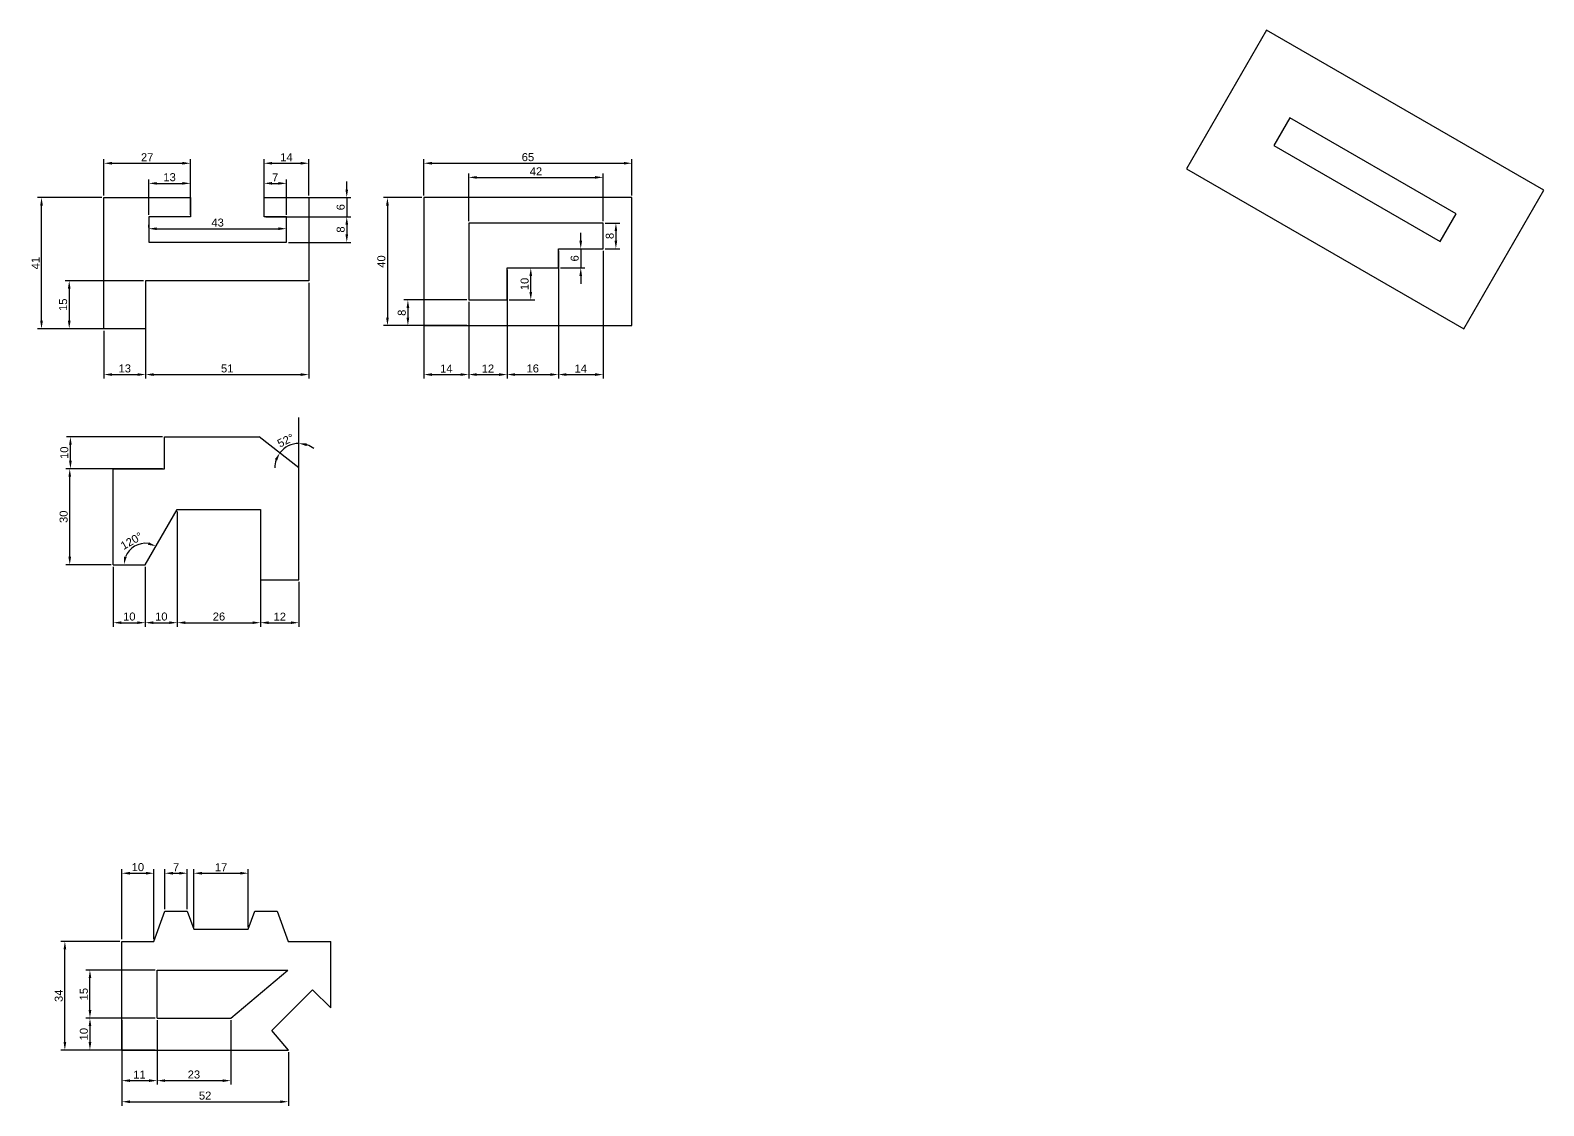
# Model space of a CAD drawing. Header units: millimetres. Extents: x -485 to 1, y -146 to 620.
# Drawn here: x -472 to 0.9, y 284 to 620.1 of the extents above; entities that cross this region are included whole.
import ezdxf

# ---------------------------------------------------------------- set-up
doc = ezdxf.new("R2010")
doc.units = ezdxf.units.MM
doc.styles.get("Standard").update_dxf_attribs({"font": 'arial.ttf'})
doc.dimstyles.new('ISO-25', dxfattribs={"dimtxt": 2.5, "dimasz": 2.5, "dimexe": 1.25, "dimexo": 0.625, "dimtad": 1, "dimtxsty": 'Standard', "dimcen": 2.5, "dimadec": 0, "dimazin": 0, "dimtfac": 1, "dimtmove": 0, "dimatfit": 3, "dimfxl": 1, "dimarcsym": 0})

# ---------------------------------------------------------------- blocks, each defined once
blk = doc.blocks.new('*D6')
at = {"color": 0, "lineweight": -2, "transparency": 16777216}
for p, q in [((-448.93, 568.43), (-448.93, 579.76)), ((-446.43, 578.51), (-424.43, 578.51)), ((-421.93, 568.43), (-421.93, 579.76))]:
    blk.add_line(p, q, dxfattribs=at)
at = {"color": 0, "transparency": 16777216}
for points in [[(-446.43, 578.93), (-446.43, 578.1), (-448.93, 578.51)], [(-424.43, 578.93), (-424.43, 578.1), (-421.93, 578.51)]]:
    blk.add_solid(points, dxfattribs=at)
at = {"layer": 'Defpoints', "color": 0, "transparency": 16777216}
for p in [(-421.93, 578.51), (-448.93, 567.8), (-421.93, 567.8)]:
    blk.add_point(p, dxfattribs=at)
at = {"color": 0, "transparency": 16777216, "insert": (-435.43, 580.39), "char_height": 2.5, "attachment_point": 5}
blk.add_mtext('27', dxfattribs=at)
blk = doc.blocks.new('*D7')
at = {"color": 0, "lineweight": -2, "transparency": 16777216}
for p, q in [((-434.93, 562.43), (-434.93, 573.48)), ((-432.43, 572.23), (-424.43, 572.23)), ((-421.93, 562.43), (-421.93, 573.48))]:
    blk.add_line(p, q, dxfattribs=at)
at = {"color": 0, "transparency": 16777216}
for points in [[(-432.43, 572.65), (-432.43, 571.82), (-434.93, 572.23)], [(-424.43, 572.65), (-424.43, 571.82), (-421.93, 572.23)]]:
    blk.add_solid(points, dxfattribs=at)
at = {"layer": 'Defpoints', "color": 0, "transparency": 16777216}
for p in [(-421.93, 572.23), (-434.93, 561.8), (-421.93, 561.8)]:
    blk.add_point(p, dxfattribs=at)
at = {"color": 0, "transparency": 16777216, "insert": (-428.43, 574.14), "char_height": 2.5, "attachment_point": 5}
blk.add_mtext('13', dxfattribs=at)
blk = doc.blocks.new('*D8')
at = {"color": 0, "lineweight": -2, "transparency": 16777216}
for p, q in [((-434.93, 558.43), (-434.93, 559.31)), ((-432.43, 558.06), (-394.43, 558.06)), ((-391.93, 558.43), (-391.93, 559.31))]:
    blk.add_line(p, q, dxfattribs=at)
at = {"color": 0, "transparency": 16777216}
for points in [[(-432.43, 558.48), (-432.43, 557.64), (-434.93, 558.06)], [(-394.43, 558.48), (-394.43, 557.64), (-391.93, 558.06)]]:
    blk.add_solid(points, dxfattribs=at)
at = {"layer": 'Defpoints', "color": 0, "transparency": 16777216}
for p in [(-391.93, 558.06), (-434.93, 557.8), (-391.93, 557.8)]:
    blk.add_point(p, dxfattribs=at)
at = {"color": 0, "transparency": 16777216, "insert": (-413.43, 559.96), "char_height": 2.5, "attachment_point": 5}
blk.add_mtext('43', dxfattribs=at)
blk = doc.blocks.new('*D9')
at = {"color": 0, "lineweight": -2, "transparency": 16777216}
for p, q in [((-398.93, 562.43), (-398.93, 573.48)), ((-396.43, 572.23), (-394.43, 572.23)), ((-391.93, 562.43), (-391.93, 573.48))]:
    blk.add_line(p, q, dxfattribs=at)
at = {"color": 0, "transparency": 16777216}
for points in [[(-396.43, 572.65), (-396.43, 571.82), (-398.93, 572.23)], [(-394.43, 572.65), (-394.43, 571.82), (-391.93, 572.23)]]:
    blk.add_solid(points, dxfattribs=at)
at = {"layer": 'Defpoints', "color": 0, "transparency": 16777216}
for p in [(-391.93, 572.23), (-398.93, 561.8), (-391.93, 561.8)]:
    blk.add_point(p, dxfattribs=at)
at = {"color": 0, "transparency": 16777216, "insert": (-395.43, 574.11), "char_height": 2.5, "attachment_point": 5}
blk.add_mtext('7', dxfattribs=at)
blk = doc.blocks.new('*D10')
at = {"color": 0, "lineweight": -2, "transparency": 16777216}
for p, q in [((-398.93, 568.43), (-398.93, 579.76)), ((-396.43, 578.51), (-387.43, 578.51)), ((-384.93, 568.43), (-384.93, 579.76))]:
    blk.add_line(p, q, dxfattribs=at)
at = {"color": 0, "transparency": 16777216}
for points in [[(-396.43, 578.93), (-396.43, 578.1), (-398.93, 578.51)], [(-387.43, 578.93), (-387.43, 578.1), (-384.93, 578.51)]]:
    blk.add_solid(points, dxfattribs=at)
at = {"layer": 'Defpoints', "color": 0, "transparency": 16777216}
for p in [(-384.93, 578.51), (-398.93, 567.8), (-384.93, 567.8)]:
    blk.add_point(p, dxfattribs=at)
at = {"color": 0, "transparency": 16777216, "insert": (-391.93, 580.39), "char_height": 2.5, "attachment_point": 5}
blk.add_mtext('14', dxfattribs=at)
blk = doc.blocks.new('*D11')
at = {"color": 0, "lineweight": -2, "transparency": 16777216}
for p, q in [((-373.08, 570.3), (-373.08, 572.8)), ((-398.31, 567.8), (-371.83, 567.8)), ((-373.08, 567.8), (-373.08, 561.8)), ((-398.31, 561.8), (-371.83, 561.8)), ((-373.08, 559.3), (-373.08, 556.8))]:
    blk.add_line(p, q, dxfattribs=at)
at = {"color": 0, "transparency": 16777216}
for points in [[(-373.49, 570.3), (-372.66, 570.3), (-373.08, 567.8)], [(-373.49, 559.3), (-372.66, 559.3), (-373.08, 561.8)]]:
    blk.add_solid(points, dxfattribs=at)
at = {"layer": 'Defpoints', "color": 0, "transparency": 16777216}
for p in [(-398.93, 567.8), (-398.93, 561.8), (-373.08, 561.8)]:
    blk.add_point(p, dxfattribs=at)
at = {"color": 0, "transparency": 16777216, "insert": (-374.98, 564.8), "char_height": 2.5, "attachment_point": 5, "rotation": 90}
blk.add_mtext('6', dxfattribs=at)
blk = doc.blocks.new('*D12')
at = {"color": 0, "lineweight": -2, "transparency": 16777216}
for p, q in [((-391.31, 561.8), (-371.83, 561.8)), ((-373.08, 559.3), (-373.08, 556.3)), ((-391.31, 553.8), (-371.83, 553.8))]:
    blk.add_line(p, q, dxfattribs=at)
at = {"color": 0, "transparency": 16777216}
for points in [[(-373.49, 559.3), (-372.66, 559.3), (-373.08, 561.8)], [(-373.49, 556.3), (-372.66, 556.3), (-373.08, 553.8)]]:
    blk.add_solid(points, dxfattribs=at)
at = {"layer": 'Defpoints', "color": 0, "transparency": 16777216}
for p in [(-391.93, 561.8), (-391.93, 553.8), (-373.08, 553.8)]:
    blk.add_point(p, dxfattribs=at)
at = {"color": 0, "transparency": 16777216, "insert": (-374.98, 557.8), "char_height": 2.5, "attachment_point": 5, "rotation": 90}
blk.add_mtext('8', dxfattribs=at)
blk = doc.blocks.new('*D13')
at = {"color": 0, "lineweight": -2, "transparency": 16777216}
for p, q in [((-448.93, 526.18), (-448.93, 511.24)), ((-435.93, 526.18), (-435.93, 511.24)), ((-446.43, 512.49), (-438.43, 512.49))]:
    blk.add_line(p, q, dxfattribs=at)
at = {"color": 0, "transparency": 16777216}
for points in [[(-446.43, 512.91), (-446.43, 512.07), (-448.93, 512.49)], [(-438.43, 512.91), (-438.43, 512.07), (-435.93, 512.49)]]:
    blk.add_solid(points, dxfattribs=at)
at = {"layer": 'Defpoints', "color": 0, "transparency": 16777216}
for p in [(-448.93, 526.8), (-435.93, 526.8), (-435.93, 512.49)]:
    blk.add_point(p, dxfattribs=at)
at = {"color": 0, "transparency": 16777216, "insert": (-442.43, 514.39), "char_height": 2.5, "attachment_point": 5}
blk.add_mtext('13', dxfattribs=at)
blk = doc.blocks.new('*D14')
at = {"color": 0, "lineweight": -2, "transparency": 16777216}
for p, q in [((-435.93, 541.18), (-435.93, 511.24)), ((-384.93, 541.18), (-384.93, 511.24)), ((-433.43, 512.49), (-387.43, 512.49))]:
    blk.add_line(p, q, dxfattribs=at)
at = {"color": 0, "transparency": 16777216}
for points in [[(-433.43, 512.91), (-433.43, 512.07), (-435.93, 512.49)], [(-387.43, 512.91), (-387.43, 512.07), (-384.93, 512.49)]]:
    blk.add_solid(points, dxfattribs=at)
at = {"layer": 'Defpoints', "color": 0, "transparency": 16777216}
for p in [(-435.93, 541.8), (-384.93, 541.8), (-384.93, 512.49)]:
    blk.add_point(p, dxfattribs=at)
at = {"color": 0, "transparency": 16777216, "insert": (-410.43, 514.39), "char_height": 2.5, "attachment_point": 5}
blk.add_mtext('51', dxfattribs=at)
blk = doc.blocks.new('*D15')
at = {"color": 0, "lineweight": -2, "transparency": 16777216}
for p, q in [((-436.56, 541.8), (-461.03, 541.8)), ((-459.78, 539.3), (-459.78, 529.3)), ((-436.56, 526.8), (-461.03, 526.8))]:
    blk.add_line(p, q, dxfattribs=at)
at = {"color": 0, "transparency": 16777216}
for points in [[(-460.2, 539.3), (-459.36, 539.3), (-459.78, 541.8)], [(-460.2, 529.3), (-459.36, 529.3), (-459.78, 526.8)]]:
    blk.add_solid(points, dxfattribs=at)
at = {"layer": 'Defpoints', "color": 0, "transparency": 16777216}
for p in [(-435.93, 541.8), (-459.78, 526.8), (-435.93, 526.8)]:
    blk.add_point(p, dxfattribs=at)
at = {"color": 0, "transparency": 16777216, "insert": (-461.68, 534.3), "char_height": 2.5, "attachment_point": 5, "rotation": 90}
blk.add_mtext('15', dxfattribs=at)
blk = doc.blocks.new('*D16')
at = {"color": 0, "lineweight": -2, "transparency": 16777216}
for p, q in [((-449.56, 567.8), (-469.68, 567.8)), ((-468.43, 529.3), (-468.43, 565.3)), ((-449.56, 526.8), (-469.68, 526.8))]:
    blk.add_line(p, q, dxfattribs=at)
at = {"color": 0, "transparency": 16777216}
for points in [[(-468.85, 565.3), (-468.01, 565.3), (-468.43, 567.8)], [(-468.85, 529.3), (-468.01, 529.3), (-468.43, 526.8)]]:
    blk.add_solid(points, dxfattribs=at)
at = {"layer": 'Defpoints', "color": 0, "transparency": 16777216}
for p in [(-468.43, 567.8), (-448.93, 567.8), (-448.93, 526.8)]:
    blk.add_point(p, dxfattribs=at)
at = {"color": 0, "transparency": 16777216, "insert": (-470.31, 547.3), "char_height": 2.5, "attachment_point": 5, "rotation": 90}
blk.add_mtext('41', dxfattribs=at)
blk = doc.blocks.new('*D17')
at = {"color": 0, "lineweight": -2, "transparency": 16777216}
for p, q in [((-348.98, 568.43), (-348.98, 579.76)), ((-346.48, 578.51), (-286.48, 578.51)), ((-283.98, 568.43), (-283.98, 579.76))]:
    blk.add_line(p, q, dxfattribs=at)
at = {"color": 0, "transparency": 16777216}
for points in [[(-346.48, 578.93), (-346.48, 578.1), (-348.98, 578.51)], [(-286.48, 578.93), (-286.48, 578.1), (-283.98, 578.51)]]:
    blk.add_solid(points, dxfattribs=at)
at = {"layer": 'Defpoints', "color": 0, "transparency": 16777216}
for p in [(-283.98, 578.51), (-348.98, 567.8), (-283.98, 567.8)]:
    blk.add_point(p, dxfattribs=at)
at = {"color": 0, "transparency": 16777216, "insert": (-316.48, 580.41), "char_height": 2.5, "attachment_point": 5}
blk.add_mtext('65', dxfattribs=at)
blk = doc.blocks.new('*D18')
at = {"color": 0, "lineweight": -2, "transparency": 16777216}
for p, q in [((-349.61, 567.8), (-361.62, 567.8)), ((-360.37, 565.3), (-360.37, 530.3)), ((-349.61, 527.8), (-361.62, 527.8))]:
    blk.add_line(p, q, dxfattribs=at)
at = {"color": 0, "transparency": 16777216}
for points in [[(-360.79, 565.3), (-359.95, 565.3), (-360.37, 567.8)], [(-360.79, 530.3), (-359.95, 530.3), (-360.37, 527.8)]]:
    blk.add_solid(points, dxfattribs=at)
at = {"layer": 'Defpoints', "color": 0, "transparency": 16777216}
for p in [(-348.98, 567.8), (-360.37, 527.8), (-348.98, 527.8)]:
    blk.add_point(p, dxfattribs=at)
at = {"color": 0, "transparency": 16777216, "insert": (-362.27, 547.8), "char_height": 2.5, "attachment_point": 5, "rotation": 90}
blk.add_mtext('40', dxfattribs=at)
blk = doc.blocks.new('*D19')
at = {"color": 0, "lineweight": -2, "transparency": 16777216}
for p, q in [((-335.61, 535.8), (-355.23, 535.8)), ((-353.98, 533.3), (-353.98, 530.3)), ((-335.61, 527.8), (-355.23, 527.8))]:
    blk.add_line(p, q, dxfattribs=at)
at = {"color": 0, "transparency": 16777216}
for points in [[(-354.4, 533.3), (-353.56, 533.3), (-353.98, 535.8)], [(-354.4, 530.3), (-353.56, 530.3), (-353.98, 527.8)]]:
    blk.add_solid(points, dxfattribs=at)
at = {"layer": 'Defpoints', "color": 0, "transparency": 16777216}
for p in [(-334.98, 535.8), (-353.98, 527.8), (-334.98, 527.8)]:
    blk.add_point(p, dxfattribs=at)
at = {"color": 0, "transparency": 16777216, "insert": (-355.88, 531.8), "char_height": 2.5, "attachment_point": 5, "rotation": 90}
blk.add_mtext('8', dxfattribs=at)
blk = doc.blocks.new('*D20')
at = {"color": 0, "lineweight": -2, "transparency": 16777216}
for p, q in [((-348.98, 535.18), (-348.98, 511.24)), ((-334.98, 535.18), (-334.98, 511.24)), ((-346.48, 512.49), (-337.48, 512.49))]:
    blk.add_line(p, q, dxfattribs=at)
at = {"color": 0, "transparency": 16777216}
for points in [[(-346.48, 512.91), (-346.48, 512.07), (-348.98, 512.49)], [(-337.48, 512.91), (-337.48, 512.07), (-334.98, 512.49)]]:
    blk.add_solid(points, dxfattribs=at)
at = {"layer": 'Defpoints', "color": 0, "transparency": 16777216}
for p in [(-348.98, 535.8), (-334.98, 535.8), (-334.98, 512.49)]:
    blk.add_point(p, dxfattribs=at)
at = {"color": 0, "transparency": 16777216, "insert": (-341.98, 514.37), "char_height": 2.5, "attachment_point": 5}
blk.add_mtext('14', dxfattribs=at)
blk = doc.blocks.new('*D21')
at = {"color": 0, "lineweight": -2, "transparency": 16777216}
for p, q in [((-334.98, 535.18), (-334.98, 511.24)), ((-322.98, 535.18), (-322.98, 511.24)), ((-332.48, 512.49), (-325.48, 512.49))]:
    blk.add_line(p, q, dxfattribs=at)
at = {"color": 0, "transparency": 16777216}
for points in [[(-332.48, 512.91), (-332.48, 512.07), (-334.98, 512.49)], [(-325.48, 512.91), (-325.48, 512.07), (-322.98, 512.49)]]:
    blk.add_solid(points, dxfattribs=at)
at = {"layer": 'Defpoints', "color": 0, "transparency": 16777216}
for p in [(-334.98, 535.8), (-322.98, 535.8), (-322.98, 512.49)]:
    blk.add_point(p, dxfattribs=at)
at = {"color": 0, "transparency": 16777216, "insert": (-328.98, 514.37), "char_height": 2.5, "attachment_point": 5}
blk.add_mtext('12', dxfattribs=at)
blk = doc.blocks.new('*D22')
at = {"color": 0, "lineweight": -2, "transparency": 16777216}
for p, q in [((-322.98, 545.18), (-322.98, 511.24)), ((-306.98, 545.18), (-306.98, 511.24)), ((-320.48, 512.49), (-309.48, 512.49))]:
    blk.add_line(p, q, dxfattribs=at)
at = {"color": 0, "transparency": 16777216}
for points in [[(-320.48, 512.91), (-320.48, 512.07), (-322.98, 512.49)], [(-309.48, 512.91), (-309.48, 512.07), (-306.98, 512.49)]]:
    blk.add_solid(points, dxfattribs=at)
at = {"layer": 'Defpoints', "color": 0, "transparency": 16777216}
for p in [(-322.98, 545.8), (-306.98, 545.8), (-306.98, 512.49)]:
    blk.add_point(p, dxfattribs=at)
at = {"color": 0, "transparency": 16777216, "insert": (-314.98, 514.39), "char_height": 2.5, "attachment_point": 5}
blk.add_mtext('16', dxfattribs=at)
blk = doc.blocks.new('*D23')
at = {"color": 0, "lineweight": -2, "transparency": 16777216}
for p, q in [((-306.98, 551.18), (-306.98, 511.24)), ((-292.98, 551.18), (-292.98, 511.24)), ((-304.48, 512.49), (-295.48, 512.49))]:
    blk.add_line(p, q, dxfattribs=at)
at = {"color": 0, "transparency": 16777216}
for points in [[(-304.48, 512.91), (-304.48, 512.07), (-306.98, 512.49)], [(-295.48, 512.91), (-295.48, 512.07), (-292.98, 512.49)]]:
    blk.add_solid(points, dxfattribs=at)
at = {"layer": 'Defpoints', "color": 0, "transparency": 16777216}
for p in [(-306.98, 551.8), (-292.98, 551.8), (-292.98, 512.49)]:
    blk.add_point(p, dxfattribs=at)
at = {"color": 0, "transparency": 16777216, "insert": (-299.98, 514.37), "char_height": 2.5, "attachment_point": 5}
blk.add_mtext('14', dxfattribs=at)
blk = doc.blocks.new('*D24')
at = {"color": 0, "lineweight": -2, "transparency": 16777216}
for p, q in [((-292.36, 559.8), (-287.75, 559.8)), ((-289, 557.3), (-289, 554.3)), ((-292.36, 551.8), (-287.75, 551.8))]:
    blk.add_line(p, q, dxfattribs=at)
at = {"color": 0, "transparency": 16777216}
for points in [[(-289.42, 557.3), (-288.59, 557.3), (-289, 559.8)], [(-289.42, 554.3), (-288.59, 554.3), (-289, 551.8)]]:
    blk.add_solid(points, dxfattribs=at)
at = {"layer": 'Defpoints', "color": 0, "transparency": 16777216}
for p in [(-292.98, 559.8), (-292.98, 551.8), (-289, 551.8)]:
    blk.add_point(p, dxfattribs=at)
at = {"color": 0, "transparency": 16777216, "insert": (-290.91, 555.8), "char_height": 2.5, "attachment_point": 5, "rotation": 90}
blk.add_mtext('8', dxfattribs=at)
blk = doc.blocks.new('*D25')
at = {"color": 0, "lineweight": -2, "transparency": 16777216}
for p, q in [((-334.98, 560.43), (-334.98, 575.35)), ((-332.48, 574.1), (-295.48, 574.1)), ((-292.98, 560.43), (-292.98, 575.35))]:
    blk.add_line(p, q, dxfattribs=at)
at = {"color": 0, "transparency": 16777216}
for points in [[(-332.48, 574.51), (-332.48, 573.68), (-334.98, 574.1)], [(-295.48, 574.51), (-295.48, 573.68), (-292.98, 574.1)]]:
    blk.add_solid(points, dxfattribs=at)
at = {"layer": 'Defpoints', "color": 0, "transparency": 16777216}
for p in [(-292.98, 574.1), (-334.98, 559.8), (-292.98, 559.8)]:
    blk.add_point(p, dxfattribs=at)
at = {"color": 0, "transparency": 16777216, "insert": (-313.98, 575.98), "char_height": 2.5, "attachment_point": 5}
blk.add_mtext('42', dxfattribs=at)
blk = doc.blocks.new('*D26')
at = {"color": 0, "lineweight": -2, "transparency": 16777216}
for p, q in [((-322.36, 545.8), (-314.34, 545.8)), ((-315.59, 538.3), (-315.59, 543.3)), ((-322.36, 535.8), (-314.34, 535.8))]:
    blk.add_line(p, q, dxfattribs=at)
at = {"color": 0, "transparency": 16777216}
for points in [[(-316.01, 543.3), (-315.18, 543.3), (-315.59, 545.8)], [(-316.01, 538.3), (-315.18, 538.3), (-315.59, 535.8)]]:
    blk.add_solid(points, dxfattribs=at)
at = {"layer": 'Defpoints', "color": 0, "transparency": 16777216}
for p in [(-322.98, 545.8), (-315.59, 545.8), (-322.98, 535.8)]:
    blk.add_point(p, dxfattribs=at)
at = {"color": 0, "transparency": 16777216, "insert": (-317.5, 540.8), "char_height": 2.5, "attachment_point": 5, "rotation": 90}
blk.add_mtext('10', dxfattribs=at)
blk = doc.blocks.new('*D27')
at = {"color": 0, "lineweight": -2, "transparency": 16777216}
for p, q in [((-299.98, 554.3), (-299.98, 556.8)), ((-306.36, 551.8), (-298.73, 551.8)), ((-299.98, 551.8), (-299.98, 545.8)), ((-306.36, 545.8), (-298.73, 545.8)), ((-299.98, 543.3), (-299.98, 540.8))]:
    blk.add_line(p, q, dxfattribs=at)
at = {"color": 0, "transparency": 16777216}
for points in [[(-300.4, 554.3), (-299.57, 554.3), (-299.98, 551.8)], [(-300.4, 543.3), (-299.57, 543.3), (-299.98, 545.8)]]:
    blk.add_solid(points, dxfattribs=at)
at = {"layer": 'Defpoints', "color": 0, "transparency": 16777216}
for p in [(-306.98, 551.8), (-306.98, 545.8), (-299.98, 545.8)]:
    blk.add_point(p, dxfattribs=at)
at = {"color": 0, "transparency": 16777216, "insert": (-301.88, 548.8), "char_height": 2.5, "attachment_point": 5, "rotation": 90}
blk.add_mtext('6', dxfattribs=at)
blk = doc.blocks.new('*D30')
at = {"color": 0, "lineweight": -2, "transparency": 16777216}
for p, q in [((-446.01, 452.43), (-446.01, 433.71)), ((-436.01, 452.43), (-436.01, 433.71)), ((-443.51, 434.96), (-438.51, 434.96))]:
    blk.add_line(p, q, dxfattribs=at)
at = {"color": 0, "transparency": 16777216}
for points in [[(-443.51, 435.38), (-443.51, 434.55), (-446.01, 434.96)], [(-438.51, 435.38), (-438.51, 434.55), (-436.01, 434.96)]]:
    blk.add_solid(points, dxfattribs=at)
at = {"layer": 'Defpoints', "color": 0, "transparency": 16777216}
for p in [(-446.01, 453.06), (-436.01, 453.06), (-436.01, 434.96)]:
    blk.add_point(p, dxfattribs=at)
at = {"color": 0, "transparency": 16777216, "insert": (-441.01, 436.87), "char_height": 2.5, "attachment_point": 5}
blk.add_mtext('10', dxfattribs=at)
blk = doc.blocks.new('*D31')
at = {"color": 0, "lineweight": -2, "transparency": 16777216}
for p, q in [((-426.01, 469.75), (-426.01, 433.71)), ((-436.01, 452.43), (-436.01, 433.71)), ((-433.51, 434.96), (-428.51, 434.96))]:
    blk.add_line(p, q, dxfattribs=at)
at = {"color": 0, "transparency": 16777216}
for points in [[(-433.51, 435.38), (-433.51, 434.55), (-436.01, 434.96)], [(-428.51, 435.38), (-428.51, 434.55), (-426.01, 434.96)]]:
    blk.add_solid(points, dxfattribs=at)
at = {"layer": 'Defpoints', "color": 0, "transparency": 16777216}
for p in [(-426.01, 470.38), (-436.01, 453.06), (-426.01, 434.96)]:
    blk.add_point(p, dxfattribs=at)
at = {"color": 0, "transparency": 16777216, "insert": (-431.01, 436.87), "char_height": 2.5, "attachment_point": 5}
blk.add_mtext('10', dxfattribs=at)
blk = doc.blocks.new('*D32')
at = {"color": 0, "lineweight": -2, "transparency": 16777216}
for p, q in [((-426.01, 469.75), (-426.01, 433.71)), ((-400.01, 469.75), (-400.01, 433.71)), ((-423.51, 434.96), (-402.51, 434.96))]:
    blk.add_line(p, q, dxfattribs=at)
at = {"color": 0, "transparency": 16777216}
for points in [[(-423.51, 435.38), (-423.51, 434.55), (-426.01, 434.96)], [(-402.51, 435.38), (-402.51, 434.55), (-400.01, 434.96)]]:
    blk.add_solid(points, dxfattribs=at)
at = {"layer": 'Defpoints', "color": 0, "transparency": 16777216}
for p in [(-426.01, 470.38), (-400.01, 470.38), (-400.01, 434.96)]:
    blk.add_point(p, dxfattribs=at)
at = {"color": 0, "transparency": 16777216, "insert": (-413.01, 436.87), "char_height": 2.5, "attachment_point": 5}
blk.add_mtext('26', dxfattribs=at)
blk = doc.blocks.new('*D33')
at = {"color": 0, "lineweight": -2, "transparency": 16777216}
for p, q in [((-400.01, 447.75), (-400.01, 433.71)), ((-388.01, 447.75), (-388.01, 433.71)), ((-397.51, 434.96), (-390.51, 434.96))]:
    blk.add_line(p, q, dxfattribs=at)
at = {"color": 0, "transparency": 16777216}
for points in [[(-397.51, 435.38), (-397.51, 434.55), (-400.01, 434.96)], [(-390.51, 435.38), (-390.51, 434.55), (-388.01, 434.96)]]:
    blk.add_solid(points, dxfattribs=at)
at = {"layer": 'Defpoints', "color": 0, "transparency": 16777216}
for p in [(-400.01, 448.38), (-388.01, 448.38), (-388.01, 434.96)]:
    blk.add_point(p, dxfattribs=at)
at = {"color": 0, "transparency": 16777216, "insert": (-394.01, 436.84), "char_height": 2.5, "attachment_point": 5}
blk.add_mtext('12', dxfattribs=at)
blk = doc.blocks.new('*D34')
at = {"color": 0, "lineweight": -2, "transparency": 16777216}
for p, q in [((-446.64, 483.06), (-460.87, 483.06)), ((-459.62, 455.56), (-459.62, 480.56)), ((-446.64, 453.06), (-460.87, 453.06))]:
    blk.add_line(p, q, dxfattribs=at)
at = {"color": 0, "transparency": 16777216}
for points in [[(-460.03, 480.56), (-459.2, 480.56), (-459.62, 483.06)], [(-460.03, 455.56), (-459.2, 455.56), (-459.62, 453.06)]]:
    blk.add_solid(points, dxfattribs=at)
at = {"layer": 'Defpoints', "color": 0, "transparency": 16777216}
for p in [(-459.62, 483.06), (-446.01, 483.06), (-446.01, 453.06)]:
    blk.add_point(p, dxfattribs=at)
at = {"color": 0, "transparency": 16777216, "insert": (-461.52, 468.06), "char_height": 2.5, "attachment_point": 5, "rotation": 90}
blk.add_mtext('30', dxfattribs=at)
blk = doc.blocks.new('*D35')
at = {"color": 0, "lineweight": -2, "transparency": 16777216}
for p, q in [((-430.64, 493.06), (-460.66, 493.06)), ((-459.41, 485.56), (-459.41, 490.56)), ((-430.64, 483.06), (-460.66, 483.06))]:
    blk.add_line(p, q, dxfattribs=at)
at = {"color": 0, "transparency": 16777216}
for points in [[(-459.83, 490.56), (-458.99, 490.56), (-459.41, 493.06)], [(-459.83, 485.56), (-458.99, 485.56), (-459.41, 483.06)]]:
    blk.add_solid(points, dxfattribs=at)
at = {"layer": 'Defpoints', "color": 0, "transparency": 16777216}
for p in [(-459.41, 493.06), (-430.01, 493.06), (-430.01, 483.06)]:
    blk.add_point(p, dxfattribs=at)
at = {"color": 0, "transparency": 16777216, "insert": (-461.31, 488.06), "char_height": 2.5, "attachment_point": 5, "rotation": 90}
blk.add_mtext('10', dxfattribs=at)
blk = doc.blocks.new('*D36')
at = {"color": 0, "lineweight": -2, "transparency": 16777216}
blk.add_arc((-436.01, 453.06), 6.7, 81.5031, 158.4969, dxfattribs=at)
at = {"color": 0, "transparency": 16777216}
for points in [[(-434.89, 460.08), (-435.16, 459.29), (-432.66, 458.86)], [(-441.84, 455.44), (-442.66, 455.59), (-442.71, 453.06)]]:
    blk.add_solid(points, dxfattribs=at)
at = {"layer": 'Defpoints', "color": 0, "transparency": 16777216}
for p in [(-426.01, 470.38), (-437.18, 459.66), (-446.01, 453.06), (-436.01, 453.06), (-436.01, 453.06)]:
    blk.add_point(p, dxfattribs=at)
at = {"color": 0, "transparency": 16777216, "insert": (-440.31, 460.51), "char_height": 2.5, "attachment_point": 5, "rotation": 30}
blk.add_mtext('120°', dxfattribs=at)
blk = doc.blocks.new('*D38')
at = {"color": 0, "lineweight": -2, "transparency": 16777216}
for start, end in [(90, 142), (52.0151, 71.0076), (160.9924, 179.9849)]:
    blk.add_arc((-388.01, 483.38), 7.58, start, end, dxfattribs=at)
at = {"color": 0, "transparency": 16777216}
for points in [[(-395.54, 486.05), (-394.81, 485.65), (-393.98, 488.04)], [(-385.62, 490.13), (-385.48, 490.95), (-388.01, 490.96)]]:
    blk.add_solid(points, dxfattribs=at)
at = {"layer": 'Defpoints', "color": 0, "transparency": 16777216}
for p in [(-388.01, 499.09), (-400.4, 493.06), (-390.27, 490.61), (-388.01, 483.38), (-388.01, 483.38)]:
    blk.add_point(p, dxfattribs=at)
at = {"color": 0, "transparency": 16777216, "insert": (-392.17, 491.9), "char_height": 2.5, "attachment_point": 5, "rotation": 26}
blk.add_mtext('52°', dxfattribs=at)
blk = doc.blocks.new('*D60')
at = {"color": 0, "lineweight": -2, "transparency": 16777216}
for p, q in [((-443.95, 335.4), (-462.39, 335.4)), ((-461.14, 303.9), (-461.14, 332.9)), ((-443.95, 301.4), (-462.39, 301.4))]:
    blk.add_line(p, q, dxfattribs=at)
at = {"color": 0, "transparency": 16777216}
for points in [[(-461.55, 332.9), (-460.72, 332.9), (-461.14, 335.4)], [(-461.55, 303.9), (-460.72, 303.9), (-461.14, 301.4)]]:
    blk.add_solid(points, dxfattribs=at)
at = {"layer": 'Defpoints', "color": 0, "transparency": 16777216}
for p in [(-461.14, 335.4), (-443.33, 335.4), (-443.33, 301.4)]:
    blk.add_point(p, dxfattribs=at)
at = {"color": 0, "transparency": 16777216, "insert": (-463.04, 318.4), "char_height": 2.5, "attachment_point": 5, "rotation": 90}
blk.add_mtext('34', dxfattribs=at)
blk = doc.blocks.new('*D61')
at = {"color": 0, "lineweight": -2, "transparency": 16777216}
for p, q in [((-432.95, 326.4), (-454.56, 326.4)), ((-453.31, 313.9), (-453.31, 323.9)), ((-432.95, 311.4), (-454.56, 311.4))]:
    blk.add_line(p, q, dxfattribs=at)
at = {"color": 0, "transparency": 16777216}
for points in [[(-453.72, 323.9), (-452.89, 323.9), (-453.31, 326.4)], [(-453.72, 313.9), (-452.89, 313.9), (-453.31, 311.4)]]:
    blk.add_solid(points, dxfattribs=at)
at = {"layer": 'Defpoints', "color": 0, "transparency": 16777216}
for p in [(-453.31, 326.4), (-432.33, 326.4), (-432.33, 311.4)]:
    blk.add_point(p, dxfattribs=at)
at = {"color": 0, "transparency": 16777216, "insert": (-455.21, 318.9), "char_height": 2.5, "attachment_point": 5, "rotation": 90}
blk.add_mtext('15', dxfattribs=at)
blk = doc.blocks.new('*D62')
at = {"color": 0, "lineweight": -2, "transparency": 16777216}
for p, q in [((-432.95, 311.4), (-454.56, 311.4)), ((-453.31, 308.9), (-453.31, 303.9)), ((-432.95, 301.4), (-454.56, 301.4))]:
    blk.add_line(p, q, dxfattribs=at)
at = {"color": 0, "transparency": 16777216}
for points in [[(-453.72, 308.9), (-452.89, 308.9), (-453.31, 311.4)], [(-453.72, 303.9), (-452.89, 303.9), (-453.31, 301.4)]]:
    blk.add_solid(points, dxfattribs=at)
at = {"layer": 'Defpoints', "color": 0, "transparency": 16777216}
for p in [(-432.33, 311.4), (-453.31, 301.4), (-432.33, 301.4)]:
    blk.add_point(p, dxfattribs=at)
at = {"color": 0, "transparency": 16777216, "insert": (-455.21, 306.4), "char_height": 2.5, "attachment_point": 5, "rotation": 90}
blk.add_mtext('10', dxfattribs=at)
blk = doc.blocks.new('*D63')
at = {"color": 0, "lineweight": -2, "transparency": 16777216}
for p, q in [((-443.33, 310.78), (-443.33, 290.63)), ((-432.33, 310.78), (-432.33, 290.63)), ((-440.83, 291.88), (-434.83, 291.88))]:
    blk.add_line(p, q, dxfattribs=at)
at = {"color": 0, "transparency": 16777216}
for points in [[(-440.83, 292.29), (-440.83, 291.46), (-443.33, 291.88)], [(-434.83, 292.29), (-434.83, 291.46), (-432.33, 291.88)]]:
    blk.add_solid(points, dxfattribs=at)
at = {"layer": 'Defpoints', "color": 0, "transparency": 16777216}
for p in [(-443.33, 311.4), (-432.33, 311.4), (-432.33, 291.88)]:
    blk.add_point(p, dxfattribs=at)
at = {"color": 0, "transparency": 16777216, "insert": (-437.83, 293.76), "char_height": 2.5, "attachment_point": 5}
blk.add_mtext('11', dxfattribs=at)
blk = doc.blocks.new('*D64')
at = {"color": 0, "lineweight": -2, "transparency": 16777216}
for p, q in [((-432.33, 310.78), (-432.33, 290.63)), ((-409.33, 310.78), (-409.33, 290.63)), ((-429.83, 291.88), (-411.83, 291.88))]:
    blk.add_line(p, q, dxfattribs=at)
at = {"color": 0, "transparency": 16777216}
for points in [[(-429.83, 292.29), (-429.83, 291.46), (-432.33, 291.88)], [(-411.83, 292.29), (-411.83, 291.46), (-409.33, 291.88)]]:
    blk.add_solid(points, dxfattribs=at)
at = {"layer": 'Defpoints', "color": 0, "transparency": 16777216}
for p in [(-432.33, 311.4), (-409.33, 311.4), (-409.33, 291.88)]:
    blk.add_point(p, dxfattribs=at)
at = {"color": 0, "transparency": 16777216, "insert": (-420.83, 293.78), "char_height": 2.5, "attachment_point": 5}
blk.add_mtext('23', dxfattribs=at)
blk = doc.blocks.new('*D65')
at = {"color": 0, "lineweight": -2, "transparency": 16777216}
for p, q in [((-443.33, 336.03), (-443.33, 357.93)), ((-440.83, 356.68), (-435.83, 356.68)), ((-433.33, 336.03), (-433.33, 357.93))]:
    blk.add_line(p, q, dxfattribs=at)
at = {"color": 0, "transparency": 16777216}
for points in [[(-440.83, 357.1), (-440.83, 356.26), (-443.33, 356.68)], [(-435.83, 357.1), (-435.83, 356.26), (-433.33, 356.68)]]:
    blk.add_solid(points, dxfattribs=at)
at = {"layer": 'Defpoints', "color": 0, "transparency": 16777216}
for p in [(-433.33, 356.68), (-443.33, 335.4), (-433.33, 335.4)]:
    blk.add_point(p, dxfattribs=at)
at = {"color": 0, "transparency": 16777216, "insert": (-438.33, 358.58), "char_height": 2.5, "attachment_point": 5}
blk.add_mtext('10', dxfattribs=at)
blk = doc.blocks.new('*D66')
at = {"color": 0, "lineweight": -2, "transparency": 16777216}
for p, q in [((-429.91, 345.43), (-429.91, 357.93)), ((-427.41, 356.68), (-425.41, 356.68)), ((-422.91, 345.43), (-422.91, 357.93))]:
    blk.add_line(p, q, dxfattribs=at)
at = {"color": 0, "transparency": 16777216}
for points in [[(-427.41, 357.1), (-427.41, 356.26), (-429.91, 356.68)], [(-425.41, 357.1), (-425.41, 356.26), (-422.91, 356.68)]]:
    blk.add_solid(points, dxfattribs=at)
at = {"layer": 'Defpoints', "color": 0, "transparency": 16777216}
for p in [(-422.91, 356.68), (-429.91, 344.8), (-422.91, 344.8)]:
    blk.add_point(p, dxfattribs=at)
at = {"color": 0, "transparency": 16777216, "insert": (-426.41, 358.55), "char_height": 2.5, "attachment_point": 5}
blk.add_mtext('7', dxfattribs=at)
blk = doc.blocks.new('*D67')
at = {"color": 0, "lineweight": -2, "transparency": 16777216}
for p, q in [((-420.85, 339.79), (-420.85, 357.93)), ((-418.35, 356.68), (-406.35, 356.68)), ((-403.85, 339.79), (-403.85, 357.93))]:
    blk.add_line(p, q, dxfattribs=at)
at = {"color": 0, "transparency": 16777216}
for points in [[(-418.35, 357.1), (-418.35, 356.26), (-420.85, 356.68)], [(-406.35, 357.1), (-406.35, 356.26), (-403.85, 356.68)]]:
    blk.add_solid(points, dxfattribs=at)
at = {"layer": 'Defpoints', "color": 0, "transparency": 16777216}
for p in [(-403.85, 356.68), (-420.85, 339.16), (-403.85, 339.16)]:
    blk.add_point(p, dxfattribs=at)
at = {"color": 0, "transparency": 16777216, "insert": (-412.35, 358.56), "char_height": 2.5, "attachment_point": 5}
blk.add_mtext('17', dxfattribs=at)
blk = doc.blocks.new('*D68')
at = {"color": 0, "lineweight": -2, "transparency": 16777216}
for p, q in [((-443.33, 300.78), (-443.33, 284.04)), ((-391.33, 300.78), (-391.33, 284.04)), ((-440.83, 285.29), (-393.83, 285.29))]:
    blk.add_line(p, q, dxfattribs=at)
at = {"color": 0, "transparency": 16777216}
for points in [[(-440.83, 285.7), (-440.83, 284.87), (-443.33, 285.29)], [(-393.83, 285.7), (-393.83, 284.87), (-391.33, 285.29)]]:
    blk.add_solid(points, dxfattribs=at)
at = {"layer": 'Defpoints', "color": 0, "transparency": 16777216}
for p in [(-443.33, 301.4), (-391.33, 301.4), (-391.33, 285.29)]:
    blk.add_point(p, dxfattribs=at)
at = {"color": 0, "transparency": 16777216, "insert": (-417.33, 287.19), "char_height": 2.5, "attachment_point": 5}
blk.add_mtext('52', dxfattribs=at)

msp = doc.modelspace()

# ---------------------------------------------------------------- linework, layer by layer
for p, q in [((-448.931, 526.805), (-448.931, 567.805)), ((-448.931, 567.805), (-421.931, 567.805)), ((-421.931, 567.805), (-421.931, 561.805)), ((-398.931, 561.805), (-398.931, 567.805)), ((-398.931, 567.805), (-384.931, 567.805)), ((-384.931, 567.805), (-384.931, 541.805)), ((-421.931, 561.805), (-434.931, 561.805)), ((-434.931, 561.805), (-434.931, 553.805)), ((-391.931, 561.805), (-398.931, 561.805)), ((-391.931, 553.805), (-391.931, 561.805)), ((-292.982, 559.805), (-334.982, 559.805)), ((-334.982, 559.805), (-334.982, 535.805)), ((-292.982, 551.805), (-292.982, 559.805)), ((-434.931, 553.805), (-391.931, 553.805)), ((-306.982, 545.805), (-306.982, 551.805)), ((-306.982, 551.805), (-292.982, 551.805)), ((-322.982, 535.805), (-322.982, 545.805)), ((-322.982, 545.805), (-306.982, 545.805)), ((-384.931, 541.805), (-435.931, 541.805)), ((-435.931, 541.805), (-435.931, 526.805)), ((-334.982, 535.805), (-322.982, 535.805)), ((-435.931, 526.805), (-448.931, 526.805)), ((-448.931, 526.805), (-448.931, 526.805)), ((-388.014, 483.38), (-388.014, 499.091)), ((-430.014, 483.059), (-430.014, 493.059)), ((-430.014, 493.059), (-400.403, 493.059)), ((-388.014, 483.38), (-400.403, 493.059)), ((-446.014, 453.059), (-446.014, 483.059)), ((-446.014, 483.059), (-430.014, 483.059)), ((-388.014, 448.38), (-388.014, 483.38)), ((-436.014, 453.059), (-426.014, 470.38)), ((-426.014, 470.38), (-400.014, 470.38)), ((-400.014, 470.38), (-400.014, 448.38)), ((-446.014, 453.059), (-436.014, 453.059)), ((-400.014, 448.38), (-388.014, 448.38)), ((-433.327, 335.403), (-429.907, 344.8)), ((-429.907, 344.8), (-422.907, 344.8)), ((-422.907, 344.8), (-420.855, 339.162)), ((-403.855, 339.162), (-401.803, 344.8)), ((-401.803, 344.8), (-394.803, 344.8)), ((-394.803, 344.8), (-391.383, 335.403)), ((-420.855, 339.162), (-403.855, 339.162)), ((-443.327, 301.403), (-443.327, 335.403)), ((-443.327, 335.403), (-433.327, 335.403)), ((-391.383, 335.403), (-378.085, 335.403)), ((-378.085, 314.603), (-378.085, 335.403)), ((-432.327, 311.403), (-432.327, 326.403)), ((-432.327, 326.403), (-391.451, 326.403)), ((-409.327, 311.403), (-391.451, 326.403)), ((-396.469, 307.531), (-383.742, 320.259)), ((-383.742, 320.259), (-378.085, 314.603)), ((-432.327, 311.403), (-409.327, 311.403)), ((-391.327, 301.403), (-396.469, 307.531)), ((-443.327, 301.403), (-391.327, 301.403))]:
    msp.add_line(p, q)
for points in [[(-110.752, 576.764), (-24.15, 526.764), (0.85, 570.065), (-85.752, 620.065)], [(-83.432, 584.085), (-31.47, 554.085), (-26.47, 562.745), (-78.432, 592.745)], [(-348.982, 527.805), (-283.982, 527.805), (-283.982, 567.805), (-348.982, 567.805)]]:
    msp.add_lwpolyline(points, close=True)

# ---------------------------------------------------------------- dimensions: what is measured, and where the dimension line sits
at = {"color": 1}
for base, p1, p2, picture, middle in [((-421.931, 578.513), (-448.931, 567.805), (-421.931, 567.805), '*D6', (-435.431, 580.393)), ((-384.931, 578.513), (-398.931, 567.805), (-384.931, 567.805), '*D10', (-391.931, 580.393)), ((-421.931, 572.233), (-434.931, 561.805), (-421.931, 561.805), '*D7', (-428.431, 574.136)), ((-391.931, 572.233), (-398.931, 561.805), (-391.931, 561.805), '*D9', (-395.431, 574.108)), ((-391.931, 558.061), (-434.931, 557.805), (-391.931, 557.805), '*D8', (-413.431, 559.963)), ((-384.931, 512.491), (-435.931, 541.805), (-384.931, 541.805), '*D14', (-410.431, 514.392)), ((-435.931, 512.491), (-448.931, 526.805), (-435.931, 526.805), '*D13', (-442.431, 514.393))]:
    dim = msp.add_linear_dim(base=base, p1=p1, p2=p2, dimstyle='ISO-25', dxfattribs=at)
    dim.commit()
    dim.dimension.update_dxf_attribs({"geometry": picture, "text_midpoint": middle})
for base, p1, p2, picture, middle in [((-283.982, 578.513), (-348.982, 567.805), (-283.982, 567.805), '*D17', (-316.482, 580.414)), ((-292.982, 574.096), (-334.982, 559.805), (-292.982, 559.805), '*D25', (-313.982, 575.976)), ((-292.982, 512.491), (-306.982, 551.805), (-292.982, 551.805), '*D23', (-299.982, 514.371)), ((-306.982, 512.491), (-322.982, 545.805), (-306.982, 545.805), '*D22', (-314.982, 514.392)), ((-334.982, 512.491), (-348.982, 535.805), (-334.982, 535.805), '*D20', (-341.982, 514.371)), ((-322.982, 512.491), (-334.982, 535.805), (-322.982, 535.805), '*D21', (-328.982, 514.371)), ((-426.014, 434.965), (-436.014, 453.059), (-426.014, 470.38), '*D31', (-431.014, 436.866)), ((-400.014, 434.965), (-426.014, 470.38), (-400.014, 470.38), '*D32', (-413.014, 436.866)), ((-436.014, 434.965), (-446.014, 453.059), (-436.014, 453.059), '*D30', (-441.014, 436.866)), ((-388.014, 434.965), (-400.014, 448.38), (-388.014, 448.38), '*D33', (-394.014, 436.845)), ((-433.327, 356.68), (-443.327, 335.403), (-433.327, 335.403), '*D65', (-438.327, 358.581)), ((-422.907, 356.68), (-429.907, 344.8), (-422.907, 344.8), '*D66', (-426.407, 358.555)), ((-403.855, 356.68), (-420.855, 339.162), (-403.855, 339.162), '*D67', (-412.355, 358.56)), ((-432.327, 291.877), (-443.327, 311.403), (-432.327, 311.403), '*D63', (-437.827, 293.757)), ((-409.327, 291.877), (-432.327, 311.403), (-409.327, 311.403), '*D64', (-420.827, 293.779)), ((-391.327, 285.287), (-443.327, 301.403), (-391.327, 301.403), '*D68', (-417.327, 287.188))]:
    dim = msp.add_linear_dim(base=base, p1=p1, p2=p2, dimstyle='ISO-25')
    dim.commit()
    dim.dimension.update_dxf_attribs({"geometry": picture, "text_midpoint": middle})
for base, p1, p2, picture, middle in [((-373.077, 561.805), (-398.931, 567.805), (-398.931, 561.805), '*D11', (-374.979, 564.805)), ((-468.43, 567.805), (-448.931, 526.805), (-448.931, 567.805), '*D16', (-470.31, 547.305)), ((-373.077, 553.805), (-391.931, 561.805), (-391.931, 553.805), '*D12', (-374.979, 557.805)), ((-459.779, 526.805), (-435.931, 541.805), (-435.931, 526.805), '*D15', (-461.68, 534.305))]:
    dim = msp.add_linear_dim(base=base, p1=p1, p2=p2, angle=90, dimstyle='ISO-25', dxfattribs=at)
    dim.commit()
    dim.dimension.update_dxf_attribs({"geometry": picture, "text_midpoint": middle})
for base, p1, p2, picture, middle in [((-360.371, 527.805), (-348.982, 567.805), (-348.982, 527.805), '*D18', (-362.272, 547.805)), ((-289.005, 551.805), (-292.982, 559.805), (-292.982, 551.805), '*D24', (-290.906, 555.805)), ((-299.982, 545.805), (-306.982, 551.805), (-306.982, 545.805), '*D27', (-301.883, 548.805)), ((-315.595, 545.805), (-322.982, 535.805), (-322.982, 545.805), '*D26', (-317.496, 540.805)), ((-353.981, 527.805), (-334.982, 535.805), (-334.982, 527.805), '*D19', (-355.882, 531.805)), ((-459.41, 493.059), (-430.014, 483.059), (-430.014, 493.059), '*D35', (-461.311, 488.059)), ((-459.618, 483.059), (-446.014, 453.059), (-446.014, 483.059), '*D34', (-461.521, 468.059)), ((-461.137, 335.403), (-443.327, 301.403), (-443.327, 335.403), '*D60', (-463.039, 318.403)), ((-453.306, 326.403), (-432.327, 311.403), (-432.327, 326.403), '*D61', (-455.207, 318.903)), ((-453.306, 301.403), (-432.327, 311.403), (-432.327, 301.403), '*D62', (-455.207, 306.403))]:
    dim = msp.add_linear_dim(base=base, p1=p1, p2=p2, angle=90, dimstyle='ISO-25')
    dim.commit()
    dim.dimension.update_dxf_attribs({"geometry": picture, "text_midpoint": middle})
for base, line1, line2, picture, middle in [((-390.271, 490.612), ((-388.014, 483.38), (-388.014, 499.091)), ((-388.014, 483.38), (-400.403, 493.059)), '*D38', (-392.169, 491.899)), ((-437.177, 459.658), ((-436.014, 453.059), (-426.014, 470.38)), ((-446.014, 453.059), (-436.014, 453.059)), '*D36', (-440.315, 460.509))]:
    dim = msp.add_angular_dim_2l(base=base, line1=line1, line2=line2, dimstyle='ISO-25')
    dim.commit()
    dim.dimension.update_dxf_attribs({"geometry": picture, "text_midpoint": middle})

doc.saveas('drawing.dxf')
